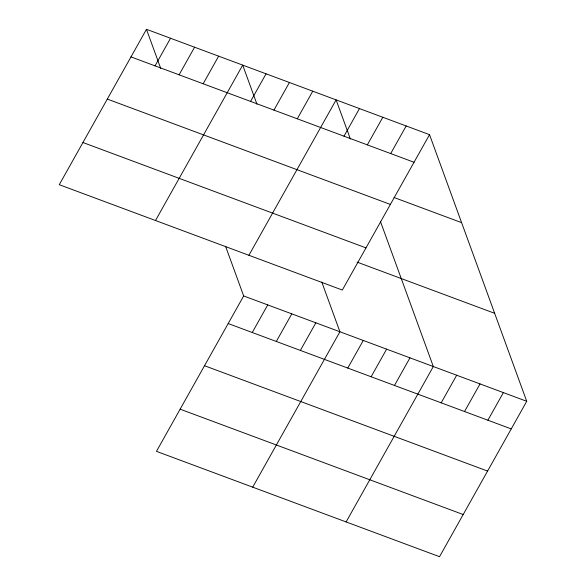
<?xml version="1.0" encoding="UTF-8"?>
<svg xmlns="http://www.w3.org/2000/svg" width="586" height="586" viewBox="0 0 586 586"><rect width="100%" height="100%" fill="white"/><g stroke="black" fill="none" stroke-linecap="round" stroke-linejoin="round"><path stroke-width="0.88" d="M146.471 29.3L59.267 184.7L342.327 290.048L429.531 134.655L146.471 29.3L160.725 68.408M155.041 65.859L170.533 38.258M179.096 74.818L194.589 47.21M203.159 83.769L218.651 56.168M155.502 220.519L242.707 65.119L256.968 104.227M250.574 101.415L266.059 73.814M273.926 110.109L289.411 82.501M297.278 118.797L312.763 91.196M248.911 255.284L336.115 99.884L350.377 138.992M225.559 246.252L243.673 295.952L156.469 451.345L439.529 556.7L526.733 401.3L429.531 134.655M343.982 136.179L359.474 108.578M252.244 332.511L267.736 304.903M367.334 144.874L382.826 117.273M276.306 341.462L291.799 313.862M390.686 153.569L406.179 125.961M300.369 350.421L315.854 322.813M252.713 487.164L339.917 331.771L321.795 282.071M347.776 368.067L363.269 340.466M371.128 376.761L386.621 349.153M394.481 385.449L409.973 357.848M346.121 521.936L433.325 366.536L380.439 221.457M441.185 402.831L456.677 375.23M464.537 411.526L480.029 383.918M487.889 420.213L503.381 392.613M130.978 56.901L414.038 162.256M394.048 197.504L461.607 222.651M107.311 99.078L390.371 204.426M82.934 142.523L365.986 247.878M357.042 262.089L494.657 313.312M243.673 295.952L526.733 401.3M228.188 323.553L511.241 428.908M204.521 365.723L487.581 471.078M180.136 409.175L463.196 514.53"/></g></svg>
